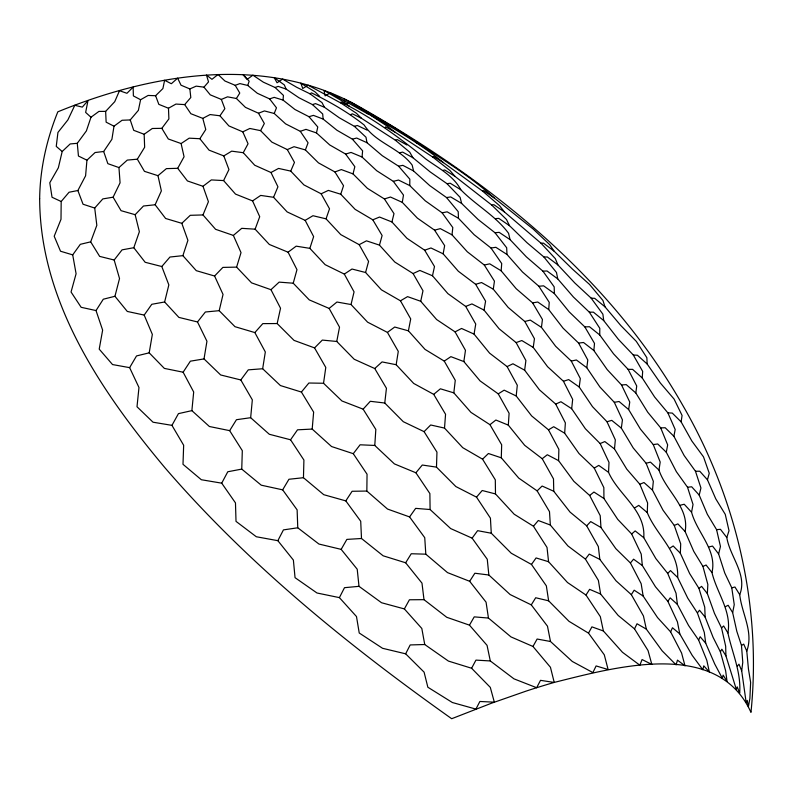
<?xml version="1.0" encoding="UTF-8"?>
<svg xmlns="http://www.w3.org/2000/svg" width="793" height="793" viewBox="0 0 793 793"><rect width="100%" height="100%" fill="white"/><g stroke="black" fill="none" stroke-linecap="round" stroke-linejoin="round"><path stroke-width="1.19" d="M471.607 668.251L475.949 660.113L490.302 660.946L513.953 678.838L536.653 687.719L540.519 680.344L554.228 682.436L550.451 667.28L532.965 646.464L537.129 639.029L550.491 641.497L572.288 661.461L592.886 672.583L596.108 665.932L608.112 669.53L604.286 654.8L588.525 633.151L591.905 626.866L603.384 630.98L622.436 652.262L639.852 665.208L642.082 659.548L651.836 664.435L648.05 650.577L634.519 628.889L618.163 615.437L600.618 594.046L598.378 580.377L585.422 559.095L589.249 554.089L599.835 559.412L615.963 580.754L631.347 594.661L643.44 615.943L646.335 629.117L662.155 650.845L676.092 664.861L677.48 660.133L685.003 665.862L681.593 653.045L670.62 631.892L657.536 617.569L643.143 596.039L641.16 583.688L630.415 562.971L633.577 559.194L642.33 565.528L655.464 586.761L667.865 601.352L677.43 621.881L679.779 633.894L692.2 655.375L702.836 669.778L703.768 665.842L709.358 672.018L706.801 660.282L698.623 640.06L688.562 625.489L677.381 604.385L676.042 593.243L667.706 573.408L670.501 570.583L677.648 577.492L687.769 598.18L697.394 612.92L704.293 632.408L705.73 643.272L714.741 664.028L722.344 678.342L723.127 675.101L727.052 681.445L725.645 670.828L720.381 651.826L713.115 637.403L705.146 617.123L704.739 607.151L698.95 588.396L701.597 586.354L707.346 593.57L714.483 613.395L721.541 627.937L725.654 646.176L725.932 655.89L736.35 689.474L737.222 686.857L739.681 693.201C741.267 672.246 732.207 653.016 727.915 632.973C731.8 611.155 716.793 592.886 711.985 572.576C717.189 549.936 697.067 532.767 691.565 512.228L693.032 504.467L687.521 487.239L676.37 471.686L666.298 452.238L667.666 444.893L660.708 427.903L647.732 412.221L635.817 392.981L636.72 385.993L628.096 369.35L613.524 353.797L599.746 334.983L599.786 328.302L589.288 312.125L573.398 297.008L557.737 278.898L547.051 270.988L542.908 271.147L526.354 256.853L510.058 239.625L499.164 232.349L495.001 232.745L478.139 219.512L461.645 203.454L450.721 196.942L446.548 197.566L429.747 185.612L413.579 170.971L402.844 165.34L398.611 166.203L382.305 155.725L367 142.72L356.691 138.041L352.37 139.152L336.985 130.27L323.108 119.049L313.423 115.372L308.992 116.71L294.946 109.493L283.022 100.067L274.18 97.361L269.62 98.907L257.309 93.267L247.763 85.456L239.912 83.592L235.204 85.327L224.905 80.985L218.055 74.483L211.959 79.32L206.477 75.077L208.529 81.897L203.97 87.151L196.188 86.14L189.854 88.935L181.022 85.198L177.652 78.17L171.347 83.731L164.607 80.291L162.902 88.558L155.606 95.715L148.113 95.447L140.589 99.73L138.379 110.336L130.24 119.931L122.072 120.268L113.994 126.196L111.902 139.31L103.665 151.503L95.081 152.534L86.933 160.186L85.594 175.788L77.873 190.518L83.047 204.237L94.714 208.044L96.825 225.311L90.68 241.845L99.65 256.387L114.172 260.015L119.525 278.531L114.945 296.285L127.286 311.441L144.187 315.079L152.345 334.408L149.193 352.835L164.349 368.398L183.133 372.204L193.69 392.01L191.876 410.635L209.392 426.505L229.663 430.649L242.311 450.662L241.746 469.099L261.254 485.187L282.665 489.846L297.127 509.859L297.762 527.781L318.925 544.038L341.168 549.371L357.217 569.225L359.001 586.334L381.552 602.739L404.371 608.925L421.817 628.472L424.741 644.521L448.432 661.084L471.607 668.251L490.302 687.382L494.336 702.172L479.884 701.478L475.919 709.101L452.367 702.519L427.853 687.234L424.096 672.157L405.649 653.819L382.563 648.297L359.229 633.002L356.493 616.548L339.404 597.625L316.992 592.995L295.046 577.671L293.38 560.066L277.847 540.677L256.317 536.752L236.017 521.378L235.471 502.891L221.713 483.165L201.343 479.735L182.995 464.311L183.659 445.26L171.952 425.355L153.039 422.213L137.001 406.759L138.973 387.509L129.636 367.645L112.537 364.562L99.214 349.138L102.634 330.116L96.022 310.559L103.288 299.219L114.945 296.285M667.706 573.408L655.851 558.589L643.777 537.704C645.789 510.276 618.629 495.169 608.548 472.341L609.004 462.388L600.152 443.565L585.353 428.726L571.684 408.722L572.665 399.375L563.446 381.264L547.576 366.703L533.233 347.433L534.452 338.72L524.797 321.482L508.174 307.436L493.286 289.187L494.445 281.138L484.295 265.011L467.295 251.778L452.02 234.837L452.803 227.541L442.117 212.821L425.207 200.768L409.773 185.592L409.822 179.168L398.611 166.203M77.873 190.518L69.05 192.243L61.18 201.511L61.002 219.304L54.202 236.235L60.526 251.232L72.708 254.87L76.088 273.744L71.053 292.012L81.154 307.307L96.022 310.559M532.965 646.464L510.97 636.898L488.458 618.064L486.059 602.155L469.674 581.299L447.51 572.615L425.811 554.178L424.741 537.684L409.584 516.927L387.509 509.047L366.842 491.055L367.05 474.204L353.272 453.685L331.563 446.538L312.194 429.072L297.514 429.816L290.565 439.788L303.907 460.029L303.461 477.713L323.762 494.693L345.798 500.879L360.716 521.259L361.499 538.497L383.148 555.804L405.649 562.782L421.985 583.133L423.997 599.667L446.746 617.281L469.466 625.152L487.051 645.343L490.302 660.946M630.415 562.971L615.824 548.657L600.965 527.504L600.212 515.648L589.665 495.476L573.815 481.292L558.589 460.654L558.867 449.344L548.498 429.836L531.657 415.928L516.203 395.975L504.16 390.156L498.252 393.863L480.082 380.908L463.846 361.568L450.88 356.652L444.249 361.102L425.038 349.396L408.405 330.83L394.716 327.033L387.42 332.396L367.605 322.176L351.031 304.532L336.956 302.024L329.135 308.427L309.25 299.883L293.232 283.21L279.136 282.13L270.968 289.693L251.569 282.863L236.601 267.122L222.873 267.4L214.586 276.023L196.287 270.671L182.876 255.653L169.96 257.031L161.792 266.527L168.84 284.905L164.627 301.984L178.891 317.398L197.497 321.958L206.943 341.248L204.019 358.912L220.672 374.97L240.814 379.956L252.333 399.85L250.657 417.703L269.313 434.267L290.565 439.788M585.422 559.095L567.927 545.951L550.342 525.035L549.49 511.644L537.139 490.877L518.751 478.11L501.295 457.809L501.672 444.784L489.965 424.691L470.983 412.4L453.824 392.862L440.393 388.798L433.702 394.349L413.698 383.445L396.163 364.721L382.048 361.915L374.742 368.527L354.203 359.249L336.757 341.466L322.315 340.088L314.553 347.899L294.034 340.385L277.163 323.554L262.81 323.623L254.85 332.574L234.986 326.686L219.185 310.678L205.377 311.996L197.497 321.958M588.525 633.151L569.007 621.325L548.627 600.807L546.347 585.849L531.469 564.447L511.257 553.236L491.283 533.223L490.421 518.156L476.514 497.142L455.856 486.555L436.487 467.136L436.953 452.129L424.086 431.65L403.31 421.707L384.764 403.013L370.301 401.298L363.135 409.158L341.942 400.971L323.534 383.257L308.874 383.019L301.409 392.049L280.425 385.557L262.661 368.745L248.278 369.855L240.814 379.956M677.648 577.492C679.135 551.66 656.227 534.859 647.266 512.595L647.613 502.96L639.852 484.265L626.748 469.109L614.486 448.947L604.821 441.572L600.152 443.565M698.95 588.396L689.623 573.508L680.344 553.246L680.701 543.879L674.268 525.442L663.047 510.226L652.47 490.114L643.975 482.531L639.852 484.265M707.346 593.57L707.842 584.481L702.945 566.44L693.776 551.393L685.122 531.538L677.876 523.886L674.268 525.442M550.491 641.497L547.477 626.183L531.28 604.881L510.127 594.542L488.845 575.004L487.269 559.283L472.132 538.16L450.662 528.564L430.103 509.532L429.875 493.563L415.899 472.777L394.399 463.895L374.782 445.448L375.823 429.439L363.135 409.158M599.835 559.412L598.348 546.605L586.671 525.818L570.068 512.109L553.752 491.264L553.494 478.893L542.224 458.721L524.679 445.319L508.313 425.127L509.106 413.272L498.252 393.863M741.475 645.472L743.725 644.114L746.778 651.112L748.443 669.024L750.634 682.376L749.891 698.395L748.414 706.662L747.254 700.447L746.154 702.469L741.703 670.848L742.773 662.294L741.475 645.472L736.826 631.357L732.653 612.622L734.249 604.643L731.77 587.811L724.743 572.982L718.627 553.96L720.45 546.466L716.585 529.655L707.326 514.28L699.198 495.09L700.933 487.982L695.471 471.24L684.121 455.509L673.891 436.279L675.18 429.489L667.875 412.866L654.631 397.025L642.231 377.944L642.667 371.382L633.28 354.977L618.342 339.295L603.721 320.59L593.442 312.184L589.288 312.125M642.33 565.528L641.22 554.069L631.664 533.996L617.717 519.356L603.939 498.49L603.84 487.596L594.254 468.098L579.009 453.546L564.666 433.206L565.369 422.897L555.705 404.093L539.428 389.819L524.649 370.192L512.952 363.779L507.104 366.594L489.588 353.143L474.055 334.101L461.546 328.461L455.073 331.88L436.626 319.539L420.726 301.281L407.562 296.632L400.465 300.805L381.423 289.832L365.583 272.505L351.993 269.025L344.311 274.081L325.14 264.674L309.855 248.358L296.176 246.157L288.087 252.204L269.333 244.462L255.118 229.177L241.726 228.334L233.36 235.422L215.587 229.306L202.988 214.943L190.261 215.309L181.815 223.319L165.618 218.481L155.141 204.763L143.483 206.002L135.147 214.695L139.37 231.715L133.799 247.713L145.169 262.285L161.792 266.527M652.47 490.114L653.333 481.321L646.117 463.271L633.21 447.926L621.345 428.121L622.436 419.864L614.307 402.309L599.944 387.053L586.81 367.734L587.791 359.992L578.612 343.082L563.07 328.163L548.726 309.597L549.242 302.361L538.873 286.263L522.478 271.989L506.995 254.474L495.853 247.307L490.986 248.011L474.155 234.728L458.453 218.263L447.153 211.83L442.117 212.821M603.384 630.98L600.331 616.647L585.997 595.047L567.52 582.538L548.568 561.722L547.021 547.438L533.461 526.245L514.171 514.211L495.486 493.94L495.308 479.824L482.56 459.177L462.745 447.668L444.516 428.091L445.557 414.283L433.702 394.349M614.486 448.947L615.338 439.887L606.992 421.737L592.49 406.65L579.227 387.004L580.307 378.529L571.267 361.053L555.635 346.273L541.45 327.38L542.432 319.48L532.599 302.876L516.174 288.682L501.156 270.809L501.711 263.524L490.986 248.011M312.194 429.072L313.641 412.112L301.409 392.049M685.122 531.538C689.593 507.421 665.991 491.234 658.973 470.071L660.192 462.051L653.254 444.586L640.387 429.063L628.651 409.575L629.751 402.011L621.543 384.972L607.16 369.558L593.868 350.526L594.502 343.399L584.847 326.924L569.225 311.897L554.396 293.598L543.601 285.827L538.873 286.263M283.022 100.067L283.448 95.408L275.112 87.508L263.355 82.175L252.917 75.186L247.129 79.389L243.054 74.582L249.161 81.173L247.763 85.456M524.649 370.192L525.898 360.528L516.114 342.596L499.124 328.788L484.057 310.122L485.584 301.162L475.651 284.31L458.324 271.236L443.138 253.829L444.655 245.642L434.574 230.158L417.356 218.115L402.289 202.354L403.488 195.088L393.298 181.339L376.695 170.713L362.054 157.034L362.609 150.829L352.37 139.152M516.203 395.975L517.304 385.259L507.104 366.594M461.645 203.454L460.089 197.318L447.014 183.689L430.163 171.903L412.895 157.708L409.753 152.157L395.34 140.192L361.41 118.256L356.374 113.23L340.792 102.981L340.911 101.99C371.61 117.255 399.236 137.338 425.643 158.878C438.043 167.928 453.497 175.6 460.773 189.725C475.919 205.248 495.566 215.666 508.561 233.301L510.058 239.625M384.764 403.013L386.439 388.263L374.742 368.527M453.824 392.862L455.271 380.323L444.249 361.102M323.534 383.257L325.784 367.446L314.553 347.899M463.846 361.568L465.471 350.318L455.073 331.88M746.778 651.112C753.816 631.971 741.742 613.564 739.73 594.691C747.67 574.578 729.917 556.795 726.804 537.525L729.015 530.705L725.258 514.36L715.742 498.797L707.465 479.824L709.249 473.272L703.51 456.867L691.813 440.948L681.118 421.856L682.079 415.473L674.08 399.067L660.381 383.049L647.167 364.017L637.443 355.254L633.28 354.977M262.661 368.745L265.328 351.963L254.85 332.574M396.163 364.721L398.284 351.388L387.42 332.396M474.055 334.101L475.741 324.059L465.709 306.435L447.896 293.638L432.492 275.776L419.844 270.433L413.084 273.555L394.785 262.027L379.47 245.136L366.475 240.834L359.189 244.67L340.772 234.619L326.052 218.838L312.948 215.716L305.166 220.365L287.145 211.919L273.555 197.288L260.699 195.415L252.571 200.916L235.511 194.097L223.596 180.576L211.344 179.922L202.988 186.286L187.435 180.943L177.711 168.304L166.401 168.631L157.976 175.679L144.445 171.338L137.338 159.185L144.653 147.25L144.157 134.265L152.296 128.486L161.831 128.337L168.889 118.91L168.483 108.235L175.947 104.071L184.69 104.607L190.865 113.716L202.79 118.375L210.086 114.559L219.948 115.778L228.87 125.909L242.787 131.856L248.05 143.761L243.273 152.702L231.685 151.156L223.804 155.914L209.055 150.145L199.866 138.716L189.18 138.17L181.101 143.553L168.304 138.983L161.831 128.337M336.757 341.466L339.523 327.182L329.135 308.427M408.405 330.83L410.715 318.935L400.465 300.805M420.726 301.281L422.986 290.773L413.084 273.555M432.492 275.776L434.495 266.527L424.661 250.201L406.968 238.316L391.93 221.961L379.54 217.044L372.799 219.82L355.125 209.352L340.742 194.226L328.342 190.399L321.155 193.799L303.927 184.918L290.734 171.1L278.561 168.423L270.978 172.507L254.712 165.231L243.273 152.702M391.93 221.961L393.992 213.634L384.417 198.954L367.357 188.308L353.014 173.895L354.848 166.689L345.619 154.06L329.769 144.98L316.476 132.927L317.775 126.979L308.992 116.71M277.163 323.554L280.534 308.239L270.968 289.693M140.589 99.73L133.383 95.913L133.145 87.091L126.939 93.296L119.495 90.709L114.737 101.692L105.647 111.377L98.917 111.416L90.977 117.245L86.387 130.914L77.278 143.305L70.171 143.949L62.191 151.503L58.345 167.799L49.79 182.757L52.041 197.269L61.18 201.511M219.185 310.678L223.041 294.431L214.586 276.023M351.031 304.532L354.065 291.874L344.311 274.081M365.583 272.505L368.576 261.422L359.189 244.67M293.232 283.21L296.978 269.67L288.087 252.204M379.47 245.136L382.117 235.521L372.799 219.82M236.601 267.122L241.022 252.63L233.36 235.422M309.855 248.358L313.641 236.621L305.166 220.365M182.876 255.653L187.911 240.348L181.815 223.319M340.742 194.226L343.538 185.721L334.933 171.962L318.469 162.872L305.394 149.936L294.044 146.695L287.304 149.59L271.87 142.116L260.6 130.647L249.845 128.466L242.787 131.856M326.052 218.838L329.521 208.797L321.155 193.799M255.118 229.177L259.717 216.697L252.571 200.916M305.394 149.936L308.071 142.78L300.299 131.321L285.629 123.877L274.229 113.478L264.426 110.931L258.498 113.23L245.443 107.362L236.403 98.491L227.522 96.835L221.346 99.422L210.274 94.853L203.97 87.151M274.229 113.478L276.479 107.808L269.62 98.907M202.988 214.943L208.42 201.709L202.988 186.286M273.555 197.288L277.937 186.791L270.978 172.507M290.734 171.1L294.471 162.396L287.304 149.59M670.62 631.892L672.464 627.759L679.779 633.894M155.141 204.763L161.366 190.895L157.976 175.679M698.623 640.06L700.15 636.749L705.73 643.272M385.15 127.653L385.537 126.84L394.855 132.025L432.819 157.123L449.869 170.445L454.994 176.373L491.66 204.981L506.489 219.512L509.493 225.668L527.008 242.708L543.909 257.001L556.488 272.485L557.737 278.898M94.714 208.044L102.812 198.914L113.112 197.189L120.07 182.826L118.96 167.571L127.286 160.087L137.338 159.185M223.596 180.576L228.949 169.563L223.804 155.914M634.519 628.889L637.017 623.764L646.335 629.117M405.649 653.819L410.189 644.937L424.741 644.521M339.404 597.625L344.499 587.682L359.001 586.334M277.847 540.677L283.438 529.893L297.762 527.781M260.6 130.647L264.337 123.51L258.498 113.23M221.713 483.165L227.779 471.766L241.746 469.099M177.711 168.304L184.065 156.756L181.101 143.553M404.371 608.925L409.416 599.776L423.997 599.667M171.952 425.355L178.445 413.639L191.876 410.635M720.381 651.826L721.848 649.209L725.932 655.89M341.168 549.371L346.858 539.399L361.499 538.497M469.466 625.152L474.234 616.865L488.458 618.064M129.636 367.645L136.525 355.938L149.193 352.835M282.665 489.846L288.939 479.259L303.461 477.713M405.649 562.782L411.24 553.742L425.811 554.178M531.28 604.881L535.691 597.753L548.627 600.807M236.403 98.491L239.783 93.049L235.204 85.327M229.663 430.649L236.453 419.705L250.657 417.703M631.347 594.661L634.162 590.19L643.143 596.039M585.997 595.047L589.605 589.338L600.618 594.046M469.674 581.299L474.848 573.23L488.845 575.004M199.866 138.716L205.764 129.527L202.79 118.375M183.133 372.204L190.36 361.182L204.019 358.912M345.798 500.879L352.112 491.273L366.842 491.055M667.865 601.352L670.184 597.863L677.381 604.385M219.948 115.778L224.855 108.691L221.346 99.422M144.187 315.079L151.78 304.294L164.627 301.984M409.584 516.927L415.651 508.363L430.103 509.532M531.469 564.447L536.088 557.945L548.568 561.722M72.708 254.87L80.311 244.323L90.68 241.845M472.132 538.16L477.604 530.666L491.283 533.223M353.272 453.685L360.091 444.794L374.782 445.448M114.172 260.015L122.063 249.854L133.799 247.713M697.394 612.92L699.505 610.243L705.146 617.123M737.371 666.15L738.967 664.177L741.703 670.848M415.899 472.777L422.292 465.025L436.487 467.136M533.461 526.245L538.278 520.515L550.342 525.035M476.514 497.142L482.203 490.5L495.486 493.94M184.69 104.607L190.806 97.499L189.854 88.935M586.671 525.818L590.716 521.596L600.965 527.504M424.086 431.65L430.678 424.979L444.516 428.091M537.139 490.877L542.115 486.03L553.752 491.264M482.56 459.177L488.409 453.507L501.295 457.809M721.541 627.937L723.642 625.955L727.915 632.973M432.819 157.123L433.523 156.489L443.475 162.664L482.58 191.103L499.6 205.714L504.417 211.949L540.985 243.193L555.318 258.637L557.915 264.931L574.796 282.972L591.152 298.148L602.878 314.177L603.721 320.59M631.664 533.996L635.173 530.923L643.777 537.704M589.665 495.476L593.947 492.037L603.939 498.49M489.965 424.691L495.873 420.022L508.313 425.127M542.224 458.721L547.309 454.746L558.589 460.654M669.946 548.122L673.168 545.951L680.344 553.246M323.108 119.049L322.701 113.984L312.501 104.617L298.902 97.727L286.065 89.044L284.35 84.93L274.19 77.645L277.054 82.779L282.605 79.082L296.671 87.27L310.004 93.812L311.5 92.87C329.918 101.871 348.048 112.249 364.165 125.016C375.624 142.849 399.494 147.924 412.172 165.122L413.579 170.971M634.906 507.778L638.752 505.389L647.266 512.595M548.498 429.836L553.692 426.713L564.666 433.206M594.254 468.098L598.755 465.392L608.548 472.341M725.466 606.645L728.152 605.277L732.653 612.622M350.724 114.618L352.36 113.825L361.41 118.256M702.945 566.44L706.077 565.003L711.985 572.576M555.705 404.093L560.948 401.744L571.684 408.722M465.709 306.435L471.944 303.917L484.057 310.122M482.58 191.103L483.641 190.677L493.989 197.764L533.223 229.088L549.737 244.7L554.039 251.103L572.556 269.204L589.556 284.449L602.958 300.517L605.009 306.841L620.83 325.566L636.313 341.386L646.86 357.712L647.167 364.017M275.112 87.508L278.145 86.368L286.065 89.044M334.933 171.962L341.317 169.573L353.014 173.895M516.114 342.596L521.824 340.544L533.233 347.433M424.661 250.201L430.966 247.971L443.138 253.829M300.299 131.321L305.969 129.358L316.476 132.927M395.34 140.192L397.164 139.568L406.928 144.99M312.501 104.617L315.525 103.615L324.416 107.233L339.235 117.751L354.342 126.315L365.989 137.219L367 142.72M384.417 198.954L390.473 197.031L402.289 202.354M563.446 381.264L568.67 379.599L579.227 387.004M475.651 284.31L481.539 282.536L493.286 289.187M345.619 154.06L351.061 152.434L362.054 157.034M606.992 421.737L611.76 420.369L621.345 428.121M354.342 126.315L357.385 125.492L367.06 130.102M434.574 230.158L440.313 228.632L452.02 234.837M646.117 463.271L650.458 462.131L658.973 470.071M524.797 321.482L530.289 320.094L541.45 327.38M393.298 181.339L398.512 180.041L409.773 185.592M680.275 505.22L684.21 504.239L691.565 512.228M731.77 587.811L734.952 587.018L739.73 594.691M708.972 546.932L712.52 546.07L718.627 553.96M442.722 170.455L444.744 169.999L454.994 176.373M484.295 265.011L489.737 263.841L501.156 270.809M399.563 152.762L402.666 152.117L412.895 157.708M571.267 361.053L576.392 359.982L586.81 367.734M614.307 402.309L619.085 401.496L628.651 409.575M532.599 302.876L537.763 302.024L548.726 309.597M447.014 183.689L450.196 183.233L460.773 189.725M653.254 444.586L657.714 443.971L666.298 452.238M578.612 343.082L583.529 342.497L593.868 350.526M491.66 204.981L493.91 204.723L504.417 211.949M687.521 487.239L691.684 486.783L699.198 495.09M716.585 529.655L720.46 529.318L726.804 537.525M495.516 218.62L498.797 218.382L509.493 225.668M621.543 384.972L626.242 384.625L635.817 392.981M584.847 326.924L589.457 326.726L599.746 334.983M660.708 427.903L665.198 427.744L673.891 436.279M540.985 243.193L543.492 243.154L554.039 251.103M543.909 257.001L547.319 256.972L557.915 264.931M695.471 471.24L699.763 471.23L707.465 479.824M628.096 369.35L632.596 369.36L642.231 377.944M667.875 412.866L672.276 413.074L681.118 421.856M591.152 298.148L594.691 298.337L605.009 306.841M135.147 214.695L121.051 210.67L113.112 197.189M118.96 167.571L107.848 163.655L103.665 151.503M144.157 134.265L133.73 130.33L130.24 119.931M168.483 108.235L158.828 104.359L155.606 95.715M86.933 160.186L78.448 156.033L77.278 143.305M113.994 126.196L106.133 122.172L105.647 111.377M340.792 102.981L308.12 85.198L302.748 88.489L300.844 83.176L314.97 91.8L319.629 96.31M443.475 162.664C420.012 143.355 393.249 128.436 367.169 112.993L387.341 126.236L394.855 132.025M368.309 114.202L330.344 92.88L325.12 95.854L323.98 90.432L341.942 100.86L349.356 106.163M493.989 197.764C470.269 176.165 442.544 159.413 415.78 141.897L416.523 142.899M376.031 117.879L344.321 98.966L344.905 104.468L349.961 101.722L393.199 126.93L425.425 147.815M310.004 93.812L322.017 102.634L324.416 107.233M62.191 151.503L56.253 146.388L57.939 132.451L67.871 119.931L74.8 105.3L82.313 107.114L87.993 100.582L85.644 112.408L90.977 117.245M446.548 197.566L458.215 211.662L458.453 218.263M495.001 232.745L506.677 247.763L506.995 254.474M542.908 271.147L554.178 286.868L554.396 293.598M39.66 198.666C39.957 301.618 101.306 391.732 164.934 467.731C248.189 564.329 347.958 645.185 451.693 718.716L491.541 703.203L526.056 691.129A589.665 378.32 -33 0 1 554.763 682.277C614.763 667.399 717.298 638.147 750.971 712.352C761.885 606.04 736.132 497.37 682.684 405.193C608.261 274.418 486.327 178.455 357.108 105.469C264.575 54.301 151.294 73.481 57.82 111.833C46.688 139.39 40.007 168.889 39.66 198.666"/></g></svg>
